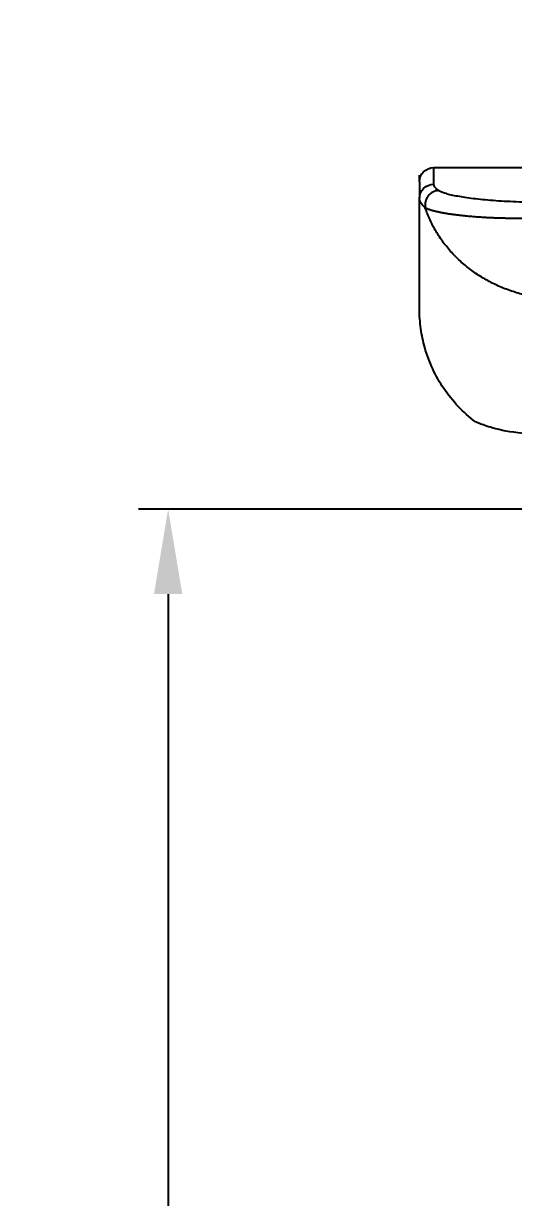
# Model space of a CAD drawing. Header units: millimetres. Extents: x 240 to 1080, y -29 to 565.
# Drawn here: x 466.3 to 501, y 283.8 to 366.7 of the extents above; entities that cross this region are included whole.
import ezdxf

# ---------------------------------------------------------------- set-up
doc = ezdxf.new("R2010")
doc.units = ezdxf.units.MM
doc.header["$LTSCALE"] = 0.75
doc.layers.add('DIM', color=3, linetype='Continuous')
doc.styles.get("Standard").update_dxf_attribs({"font": 'arial.ttf'})
doc.dimstyles.new('사본 ISO-25', dxfattribs={"dimtxt": 7, "dimasz": 7, "dimexe": 2.1, "dimexo": 2.1, "dimgap": 2, "dimtad": 1, "dimtih": 1, "dimtoh": 1, "dimdec": 1, "dimdsep": 46, "dimtxsty": 'Standard', "dimcen": 0, "dimclrd": 3, "dimclre": 3, "dimclrt": 4, "dimazin": 2, "dimtp": 0.1, "dimtm": 0.1, "dimtfac": 0.714286, "dimtdec": 1, "dimtmove": 0, "dimatfit": 3, "dimfxl": 1, "dimarcsym": 0})

# ---------------------------------------------------------------- blocks, each defined once
blk = doc.blocks.new('*D18')
at = {"layer": 'Defpoints', "color": 0, "transparency": 16777216}
for p in [(510.263, 332.406), (476.573, 201.537), (591.417, 201.537)]:
    blk.add_point(p, dxfattribs=at)
at = {"layer": 'DIM', "color": 3, "lineweight": -2, "transparency": 16777216}
for p, q in [((508.163, 332.406), (474.473, 332.406)), ((476.573, 326.406), (476.573, 274.037)), ((476.573, 207.537), (476.573, 263.906)), ((589.317, 201.537), (474.473, 201.537))]:
    blk.add_line(p, q, dxfattribs=at)
at = {"layer": 'DIM', "color": 3, "transparency": 16777216}
for points in [[(475.573, 326.406), (477.573, 326.406), (476.573, 332.406)], [(475.573, 207.537), (477.573, 207.537), (476.573, 201.537)]]:
    blk.add_solid(points, dxfattribs=at)
at = {"layer": 'DIM', "color": 4, "transparency": 16777216, "insert": (476.573, 268.971), "char_height": 6, "attachment_point": 5}
blk.add_mtext('130.9', dxfattribs=at)
blk = doc.blocks.new('*D24')
at = {"layer": 'Defpoints', "color": 0, "transparency": 16777216}
for p in [(617.835, 371.537), (511.914, 341.765), (540.549, 281.253), (487.188, 201.537), (617.835, 152.191)]:
    blk.add_point(p, dxfattribs=at)
at = {"layer": 'DIM', "color": 3, "lineweight": -2, "transparency": 16777216}
for start, end in [(260.516393, 264.342803), (265.656538, 269.483607)]:
    blk.add_arc((617.835, 942.477), 665.726, start, end, dxfattribs=at)
at = {"layer": 'DIM', "color": 3, "transparency": 16777216}
for points in [[(507.978, 284.864), (508.316, 286.835), (502.233, 286.865)], [(611.84, 277.778), (611.831, 275.778), (617.835, 276.751)]]:
    blk.add_solid(points, dxfattribs=at)
at = {"layer": 'DIM', "color": 4, "transparency": 16777216, "insert": (559.814, 279.284), "char_height": 6, "attachment_point": 5}
blk.add_mtext('10°', dxfattribs=at)

msp = doc.modelspace()

# ---------------------------------------------------------------- linework, layer by layer
at = {"extrusion": (1, -2.22045e-16, -2.96554e-13)}
for p, q in [((494.335, 355.537), (494.335, 355.994)), ((495.335, 356.537), (495.335, 355.363)), ((495.335, 356.537), (586.175, 356.537)), ((494.335, 355.537), (494.335, 354.369))]:
    msp.add_line(p, q, dxfattribs=at)
at = {"extrusion": (-5.04871e-29, 2.22045e-16, -1)}
msp.add_arc((-495.335, 355.537), 1, 0, 90, dxfattribs=at)
at = {"extrusion": (5.05376e-29, 2.22045e-16, -1)}
msp.add_ellipse((495.335, 354.369), major_axis=(1, 0), ratio=0.994133, start_param=3.141593, end_param=4.712389, dxfattribs=at)
msp.add_ellipse((495.706, 353.926), major_axis=(0.53, 0.848), ratio=0.972099, start_param=0.571961, end_param=2.351085)
for points, knots in [([(495.335, 355.363), (495.335, 355.357), (495.336, 355.35), (495.336, 355.343), (495.338, 355.327), (495.341, 355.31), (495.345, 355.294), (495.347, 355.287), (495.35, 355.279), (495.352, 355.272), (495.355, 355.266), (495.357, 355.26), (495.36, 355.254), (495.363, 355.246), (495.368, 355.237), (495.372, 355.228), (495.374, 355.225), (495.376, 355.221), (495.378, 355.218), (495.38, 355.214), (495.382, 355.211), (495.385, 355.207), (495.389, 355.199), (495.394, 355.192), (495.399, 355.185), (495.403, 355.179), (495.407, 355.173), (495.411, 355.168), (495.417, 355.16), (495.423, 355.153), (495.429, 355.145), (495.434, 355.139), (495.439, 355.133), (495.445, 355.127), (495.455, 355.116), (495.465, 355.105), (495.476, 355.094), (495.484, 355.086), (495.493, 355.078), (495.502, 355.07), (495.52, 355.053), (495.54, 355.036), (495.562, 355.019), (495.587, 354.999), (495.614, 354.979), (495.644, 354.959), (495.663, 354.945), (495.684, 354.932), (495.706, 354.918)], [0.0000148, 0.0000148, 0.0000148, 0.0000148, 0.046829, 0.046829, 0.046829, 0.1594234, 0.1594234, 0.1594234, 0.2101313, 0.2101313, 0.2101313, 0.2505546, 0.2505546, 0.2505546, 0.3108424, 0.3108424, 0.3108424, 0.3333333, 0.3333333, 0.3333333, 0.3591739, 0.3591739, 0.3591739, 0.4085064, 0.4085064, 0.4085064, 0.4479407, 0.4479407, 0.4479407, 0.4988463, 0.4988463, 0.4988463, 0.5393513, 0.5393513, 0.5393513, 0.6125001, 0.6125001, 0.6125001, 0.6666667, 0.6666667, 0.6666667, 0.7801615, 0.7801615, 0.7801615, 0.9114047, 0.9114047, 0.9114047, 1, 1, 1, 1]), ([(494.335, 346.541), (494.335, 346.541), (494.335, 346.541), (494.335, 346.542), (494.335, 346.545), (494.335, 346.549), (494.335, 346.555), (494.335, 346.561), (494.335, 346.569), (494.335, 346.579), (494.335, 346.582), (494.335, 346.586), (494.335, 346.59), (494.335, 346.601), (494.335, 346.613), (494.335, 346.627), (494.335, 346.648), (494.335, 346.673), (494.335, 346.701), (494.335, 346.736), (494.335, 346.776), (494.335, 346.82), (494.335, 346.822), (494.335, 346.825), (494.335, 346.828), (494.335, 346.878), (494.335, 346.933), (494.335, 346.992), (494.335, 347.049), (494.335, 347.109), (494.335, 347.172), (494.335, 347.199), (494.335, 347.226), (494.335, 347.254), (494.335, 347.333), (494.335, 347.415), (494.335, 347.5), (494.335, 347.532), (494.335, 347.565), (494.335, 347.597), (494.335, 347.684), (494.335, 347.773), (494.335, 347.864), (494.335, 347.923), (494.335, 347.982), (494.335, 348.042), (494.335, 348.049), (494.335, 348.056), (494.335, 348.063), (494.335, 348.136), (494.335, 348.211), (494.335, 348.285), (494.335, 348.372), (494.335, 348.459), (494.335, 348.546), (494.335, 348.666), (494.335, 348.785), (494.335, 348.905), (494.335, 348.948), (494.335, 348.99), (494.335, 349.033), (494.335, 349.102), (494.335, 349.171), (494.335, 349.239), (494.335, 349.305), (494.335, 349.37), (494.335, 349.436), (494.335, 349.461), (494.335, 349.487), (494.335, 349.513), (494.335, 349.525), (494.335, 349.537), (494.335, 349.548), (494.335, 349.597), (494.335, 349.646), (494.335, 349.695), (494.335, 349.725), (494.335, 349.756), (494.335, 349.786), (494.335, 349.826), (494.335, 349.866), (494.335, 349.905), (494.335, 349.93), (494.335, 349.954), (494.335, 349.979), (494.335, 350.048), (494.335, 350.116), (494.335, 350.184), (494.335, 350.226), (494.335, 350.269), (494.335, 350.311), (494.335, 350.335), (494.335, 350.359), (494.335, 350.383), (494.335, 350.398), (494.335, 350.413), (494.335, 350.428), (494.335, 350.444), (494.335, 350.46), (494.335, 350.476), (494.335, 350.501), (494.335, 350.525), (494.335, 350.55), (494.335, 350.582), (494.335, 350.613), (494.335, 350.645), (494.335, 350.676), (494.335, 350.708), (494.335, 350.74), (494.335, 350.779), (494.335, 350.818), (494.335, 350.857), (494.335, 350.894), (494.335, 350.93), (494.335, 350.967), (494.335, 351.012), (494.335, 351.057), (494.335, 351.101), (494.335, 351.121), (494.335, 351.14), (494.335, 351.16), (494.335, 351.185), (494.335, 351.209), (494.335, 351.234), (494.335, 351.243), (494.335, 351.253), (494.335, 351.262), (494.335, 351.277), (494.335, 351.293), (494.335, 351.308), (494.335, 351.339), (494.335, 351.37), (494.335, 351.4), (494.335, 351.419), (494.335, 351.438), (494.335, 351.456), (494.335, 351.48), (494.335, 351.503), (494.335, 351.527), (494.335, 351.55), (494.335, 351.573), (494.335, 351.595), (494.335, 351.61), (494.335, 351.624), (494.335, 351.638), (494.335, 351.652), (494.335, 351.665), (494.335, 351.679), (494.335, 351.701), (494.335, 351.722), (494.335, 351.742), (494.335, 351.768), (494.335, 351.794), (494.335, 351.82), (494.335, 351.845), (494.335, 351.869), (494.335, 351.894), (494.335, 351.923), (494.335, 351.951), (494.335, 351.98), (494.335, 351.995), (494.335, 352.01), (494.335, 352.025), (494.335, 352.042), (494.335, 352.06), (494.335, 352.078), (494.335, 352.095), (494.335, 352.112), (494.335, 352.129), (494.335, 352.151), (494.335, 352.172), (494.335, 352.194), (494.335, 352.21), (494.335, 352.227), (494.335, 352.244), (494.335, 352.265), (494.335, 352.286), (494.335, 352.308), (494.335, 352.322), (494.335, 352.336), (494.335, 352.351), (494.335, 352.358), (494.335, 352.365), (494.335, 352.371), (494.335, 352.398), (494.335, 352.425), (494.335, 352.453), (494.335, 352.491), (494.335, 352.529), (494.335, 352.568), (494.335, 352.589), (494.335, 352.611), (494.335, 352.633), (494.335, 352.661), (494.335, 352.689), (494.335, 352.717), (494.335, 352.734), (494.335, 352.752), (494.335, 352.769), (494.335, 352.803), (494.335, 352.837), (494.335, 352.871), (494.335, 352.937), (494.335, 353.005), (494.335, 353.075), (494.335, 353.102), (494.335, 353.129), (494.335, 353.156), (494.335, 353.185), (494.335, 353.215), (494.335, 353.245), (494.335, 353.25), (494.335, 353.255), (494.335, 353.26), (494.335, 353.276), (494.335, 353.291), (494.335, 353.307), (494.335, 353.327), (494.335, 353.347), (494.335, 353.367), (494.335, 353.388), (494.335, 353.408), (494.335, 353.429), (494.335, 353.455), (494.335, 353.482), (494.335, 353.508), (494.335, 353.546), (494.335, 353.585), (494.335, 353.624), (494.335, 353.674), (494.335, 353.725), (494.335, 353.776), (494.335, 353.779), (494.335, 353.783), (494.335, 353.786), (494.335, 353.806), (494.335, 353.826), (494.335, 353.846), (494.335, 353.876), (494.335, 353.907), (494.335, 353.937), (494.335, 353.968), (494.335, 354), (494.335, 354.031), (494.335, 354.072), (494.335, 354.113), (494.335, 354.155), (494.335, 354.202), (494.335, 354.249), (494.335, 354.297), (494.335, 354.321), (494.335, 354.345), (494.335, 354.369)], [0.4500566, 0.4500566, 0.4500566, 0.4500566, 0.4540142, 0.4540142, 0.4540142, 0.4610251, 0.4610251, 0.4610251, 0.4680685, 0.4680685, 0.4680685, 0.4705882, 0.4705882, 0.4705882, 0.4771063, 0.4771063, 0.4771063, 0.4872742, 0.4872742, 0.4872742, 0.5, 0.5, 0.5, 0.5007863, 0.5007863, 0.5007863, 0.515323, 0.515323, 0.515323, 0.5294118, 0.5294118, 0.5294118, 0.5354013, 0.5354013, 0.5354013, 0.5524168, 0.5524168, 0.5524168, 0.5588235, 0.5588235, 0.5588235, 0.5758898, 0.5758898, 0.5758898, 0.5869725, 0.5869725, 0.5869725, 0.5882353, 0.5882353, 0.5882353, 0.6018337, 0.6018337, 0.6018337, 0.6176471, 0.6176471, 0.6176471, 0.6392814, 0.6392814, 0.6392814, 0.6470588, 0.6470588, 0.6470588, 0.6596088, 0.6596088, 0.6596088, 0.6716918, 0.6716918, 0.6716918, 0.6764706, 0.6764706, 0.6764706, 0.6786853, 0.6786853, 0.6786853, 0.6878221, 0.6878221, 0.6878221, 0.6936119, 0.6936119, 0.6936119, 0.7011534, 0.7011534, 0.7011534, 0.7058824, 0.7058824, 0.7058824, 0.7191533, 0.7191533, 0.7191533, 0.7275084, 0.7275084, 0.7275084, 0.7323061, 0.7323061, 0.7323061, 0.7352941, 0.7352941, 0.7352941, 0.7385339, 0.7385339, 0.7385339, 0.7435205, 0.7435205, 0.7435205, 0.7499743, 0.7499743, 0.7499743, 0.7565427, 0.7565427, 0.7565427, 0.7647059, 0.7647059, 0.7647059, 0.7725417, 0.7725417, 0.7725417, 0.7822173, 0.7822173, 0.7822173, 0.7865199, 0.7865199, 0.7865199, 0.7920281, 0.7920281, 0.7920281, 0.7941176, 0.7941176, 0.7941176, 0.7975665, 0.7975665, 0.7975665, 0.8046256, 0.8046256, 0.8046256, 0.8089864, 0.8089864, 0.8089864, 0.8145259, 0.8145259, 0.8145259, 0.820048, 0.820048, 0.820048, 0.8235294, 0.8235294, 0.8235294, 0.827034, 0.827034, 0.827034, 0.8324519, 0.8324519, 0.8324519, 0.8391509, 0.8391509, 0.8391509, 0.8455484, 0.8455484, 0.8455484, 0.8529412, 0.8529412, 0.8529412, 0.8566771, 0.8566771, 0.8566771, 0.8609879, 0.8609879, 0.8609879, 0.8651601, 0.8651601, 0.8651601, 0.8703011, 0.8703011, 0.8703011, 0.8742316, 0.8742316, 0.8742316, 0.8791147, 0.8791147, 0.8791147, 0.8823529, 0.8823529, 0.8823529, 0.8838887, 0.8838887, 0.8838887, 0.8898507, 0.8898507, 0.8898507, 0.8980598, 0.8980598, 0.8980598, 0.902592, 0.902592, 0.902592, 0.9083073, 0.9083073, 0.9083073, 0.9117647, 0.9117647, 0.9117647, 0.9184163, 0.9184163, 0.9184163, 0.9311285, 0.9311285, 0.9311285, 0.9359382, 0.9359382, 0.9359382, 0.9411765, 0.9411765, 0.9411765, 0.9420238, 0.9420238, 0.9420238, 0.9446942, 0.9446942, 0.9446942, 0.9480926, 0.9480926, 0.9480926, 0.9514985, 0.9514985, 0.9514985, 0.9558532, 0.9558532, 0.9558532, 0.9620344, 0.9620344, 0.9620344, 0.9700802, 0.9700802, 0.9700802, 0.9705882, 0.9705882, 0.9705882, 0.9737084, 0.9737084, 0.9737084, 0.9784041, 0.9784041, 0.9784041, 0.9831905, 0.9831905, 0.9831905, 0.9894139, 0.9894139, 0.9894139, 0.9964584, 0.9964584, 0.9964584, 1, 1, 1, 1]), ([(495.594, 354.994), (495.594, 354.995), (495.593, 354.995), (495.593, 354.995), (495.593, 354.995), (495.592, 354.996), (495.592, 354.996)], [0.166031446, 0.166031446, 0.166031446, 0.166031446, 0.166666667, 0.166666667, 0.166666667, 0.169663328, 0.169663328, 0.169663328, 0.169663328]), ([(495.706, 354.918), (495.758, 354.885), (495.892, 354.819), (496.18, 354.721), (496.552, 354.624), (497.005, 354.532), (497.534, 354.444), (498.134, 354.363), (498.799, 354.291), (499.527, 354.228), (500.314, 354.176), (501.164, 354.136), (502.092, 354.108), (503.162, 354.094), (503.983, 354.095), (504.419, 354.097)], [0.0000004, 0.0000004, 0.0000004, 0.0000004, 0.0769231, 0.1538462, 0.2307692, 0.3076923, 0.3846154, 0.4615385, 0.5384615, 0.6153846, 0.6923077, 0.7692308, 0.8461538, 0.9230769, 1, 1, 1, 1]), ([(503.489, 347.26), (503.16, 347.288), (502.504, 347.372), (501.536, 347.584), (500.595, 347.882), (499.691, 348.262), (498.83, 348.721), (498.024, 349.254), (497.28, 349.857), (496.605, 350.525), (496.007, 351.248), (495.491, 352.023), (495.065, 352.84), (494.842, 353.408), (494.747, 353.696)], [0.0000233, 0.0000233, 0.0000233, 0.0000233, 0.0833333, 0.1666667, 0.25, 0.3333333, 0.4166667, 0.5, 0.5833333, 0.6666667, 0.75, 0.8333333, 0.9166667, 0.9999991, 0.9999991, 0.9999991, 0.9999991]), ([(494.747, 353.696), (494.759, 353.689), (494.771, 353.682), (494.784, 353.675), (494.797, 353.668), (494.81, 353.662), (494.823, 353.655)], [0.0000027, 0.0000027, 0.0000027, 0.0000027, 0.01204819, 0.01204819, 0.01204819, 0.02326834, 0.02326834, 0.02326834, 0.02326834]), ([(504.455, 353.023), (504.423, 353.023), (504.359, 353.021), (504.263, 353.019), (504.166, 353.016), (504.068, 353.014), (503.971, 353.011), (503.872, 353.007), (503.774, 353.004), (503.675, 353.001), (503.575, 352.997), (503.474, 352.993), (503.373, 352.99), (503.27, 352.986), (503.167, 352.983), (503.062, 352.979), (502.957, 352.976), (502.85, 352.972), (502.741, 352.969), (502.632, 352.966), (502.521, 352.963), (502.408, 352.96), (502.294, 352.958), (502.178, 352.956), (502.06, 352.953), (501.941, 352.951), (501.819, 352.95), (501.695, 352.949), (501.569, 352.947), (501.441, 352.947), (501.309, 352.946), (501.174, 352.946), (501.036, 352.947), (500.894, 352.948), (500.749, 352.949), (500.601, 352.951), (500.448, 352.954), (500.291, 352.957), (500.13, 352.961), (499.963, 352.966), (499.793, 352.971), (499.621, 352.977), (499.448, 352.984), (499.274, 352.992), (499.101, 353.001), (498.929, 353.01), (498.761, 353.02), (498.597, 353.031), (498.435, 353.042), (498.275, 353.054), (498.118, 353.066), (497.963, 353.079), (497.812, 353.092), (497.664, 353.106), (497.518, 353.121), (497.376, 353.135), (497.237, 353.151), (497.1, 353.166), (496.967, 353.183), (496.837, 353.199), (496.71, 353.216), (496.587, 353.234), (496.466, 353.251), (496.35, 353.269), (496.236, 353.288), (496.127, 353.306), (496.02, 353.325), (495.917, 353.344), (495.818, 353.364), (495.723, 353.384), (495.631, 353.404), (495.542, 353.424), (495.458, 353.444), (495.377, 353.464), (495.3, 353.485), (495.227, 353.506), (495.158, 353.527), (495.093, 353.548), (495.031, 353.569), (494.974, 353.59), (494.92, 353.611), (494.871, 353.632), (494.825, 353.654), (494.784, 353.675), (494.759, 353.689), (494.747, 353.696)], [0.0000007, 0.0000007, 0.0000007, 0.0000007, 0.0120482, 0.0240964, 0.0361446, 0.0481928, 0.060241, 0.0722892, 0.0843373, 0.0963855, 0.1084337, 0.1204819, 0.1325301, 0.1445783, 0.1566265, 0.1686747, 0.1807229, 0.1927711, 0.2048193, 0.2168675, 0.2289157, 0.2409639, 0.253012, 0.2650602, 0.2771084, 0.2891566, 0.3012048, 0.313253, 0.3253012, 0.3373494, 0.3493976, 0.3614458, 0.373494, 0.3855422, 0.3975904, 0.4096386, 0.4216867, 0.4337349, 0.4457831, 0.4578313, 0.4698795, 0.4819277, 0.4939759, 0.5060241, 0.5180723, 0.5301205, 0.5421687, 0.5542169, 0.5662651, 0.5783133, 0.5903614, 0.6024096, 0.6144578, 0.626506, 0.6385542, 0.6506024, 0.6626506, 0.6746988, 0.686747, 0.6987952, 0.7108434, 0.7228916, 0.7349398, 0.746988, 0.7590361, 0.7710843, 0.7831325, 0.7951807, 0.8072289, 0.8192771, 0.8313253, 0.8433735, 0.8554217, 0.8674699, 0.8795181, 0.8915663, 0.9036145, 0.9156627, 0.9277108, 0.939759, 0.9518072, 0.9638554, 0.9759036, 0.9879518, 0.9999986, 0.9999986, 0.9999986, 0.9999986]), ([(498.288, 338.576), (497.427, 339.23), (496.664, 340.035), (495.462, 341.809), (495.003, 342.795), (494.59, 344.255), (494.495, 344.702), (494.368, 345.612), (494.335, 346.078), (494.335, 346.541)], [0, 0, 0, 0, 0.3242766, 0.3242766, 0.6427105, 0.6427105, 0.7792225, 0.7792225, 0.9183651, 0.9183651, 0.9183651, 0.9183651]), ([(503.317, 337.755), (502.573, 337.712), (501.893, 337.738), (500.482, 337.89), (499.832, 338.045), (498.964, 338.305), (498.686, 338.412), (498.424, 338.518), (498.362, 338.544), (498.301, 338.571), (498.288, 338.576), (498.288, 338.576)], [0.000012, 0.000012, 0.000012, 0.000012, 0.271477, 0.271477, 0.635767, 0.635767, 0.920807, 0.920807, 1.062786, 1.062786, 1.162682, 1.162682, 1.162682, 1.162682])]:
    msp.add_open_spline(points, degree=3, knots=knots)
for points in [[(495.503, 355.069), (495.502, 355.069), (495.502, 355.069), (495.502, 355.069)], [(494.747, 353.696), (494.598, 353.822), (494.392, 354.06), (494.335, 354.269), (494.335, 354.369)], [(494.335, 350.428), (494.335, 351.553), (494.335, 352.966), (494.335, 354.369)], [(496.862, 350.277), (496.88, 350.259), (496.898, 350.24), (496.917, 350.222)], [(497.035, 350.106), (497.035, 350.106), (497.035, 350.106), (497.035, 350.106)], [(497.042, 350.099), (497.042, 350.099), (497.042, 350.099), (497.042, 350.099)], [(494.335, 346.714), (494.335, 347.058), (494.335, 347.932), (494.335, 349.278)], [(494.335, 346.541), (494.335, 346.544), (494.335, 346.544), (494.335, 346.55)]]:
    msp.add_open_spline(points, degree=3)

# ---------------------------------------------------------------- dimensions: what is measured, and where the dimension line sits
at = {"layer": 'DIM'}
dim = msp.add_angular_dim_2l(base=(540.549, 281.253), line1=((617.835, 152.191), (617.835, 371.537)), line2=((487.188, 201.537), (511.914, 341.765)), dimstyle='사본 ISO-25', override={"dimtxt": 6, "dimasz": 6, "dimtad": 0}, dxfattribs=at)
dim.commit()
dim.dimension.update_dxf_attribs({"geometry": '*D24', "text_midpoint": (559.814, 279.284)})
dim = msp.add_linear_dim(base=(476.573, 201.537), p1=(510.263, 332.406), p2=(591.417, 201.537), angle=90, dimstyle='사본 ISO-25', override={"dimtxt": 6, "dimasz": 6, "dimtad": 0}, dxfattribs=at)
dim.commit()
dim.dimension.update_dxf_attribs({"geometry": '*D18', "text_midpoint": (476.573, 268.971), "dimtype": 160})

doc.saveas('drawing.dxf')
